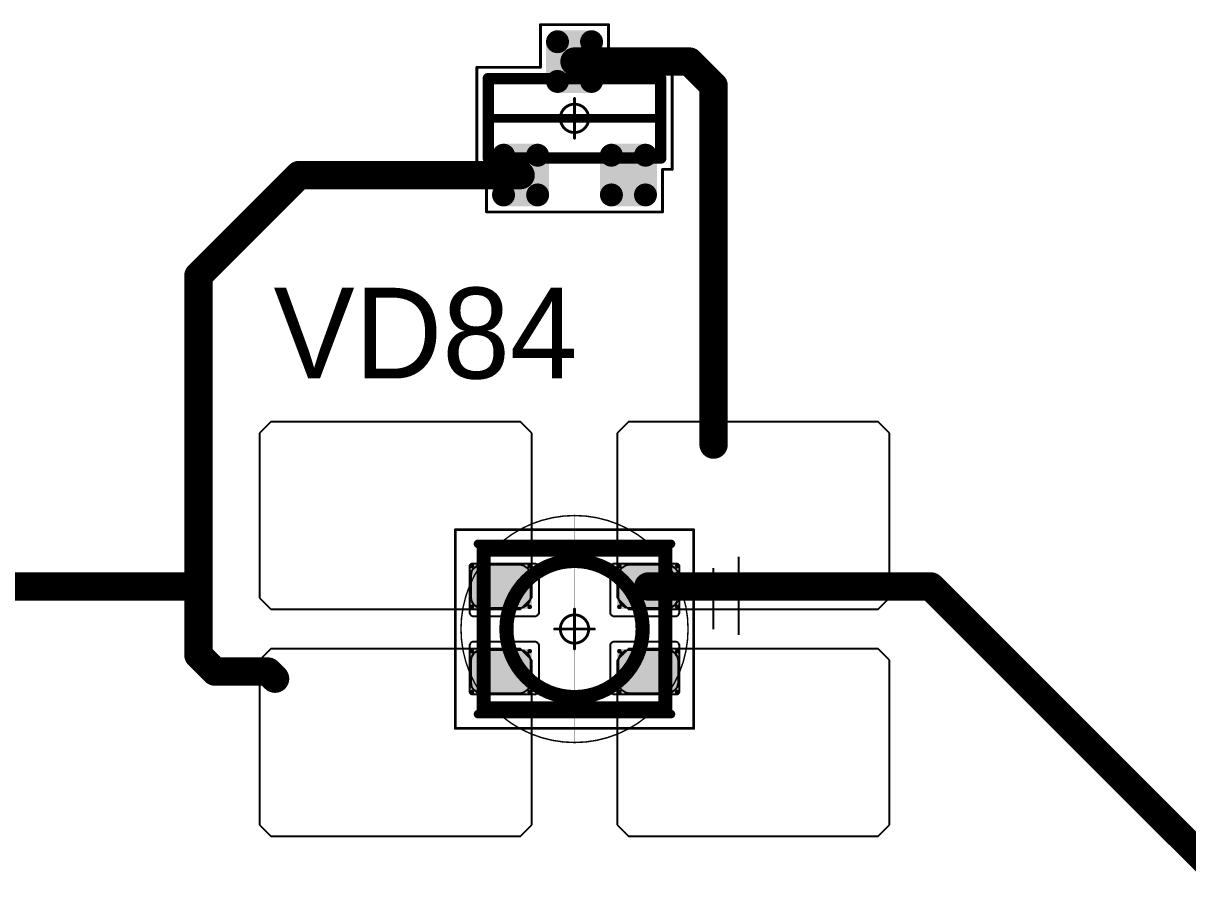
# Model space of a CAD drawing. Header units: millimetres. Extents: x 0 to 400, y 0 to 514.
# Drawn here: x 270.29 to 290.8, y 307.8 to 323.17 of the extents above; entities that cross this region are included whole.
import ezdxf

# ---------------------------------------------------------------- set-up
doc = ezdxf.new("R2010")
doc.units = ezdxf.units.MM
for name, color, linetype in [('Mechanical13', 56, 'Continuous'), ('Mechanical15', 56, 'Continuous'), ('Mechanical2', 216, 'Continuous'), ('TopLayer', 1, 'Continuous'), ('TopOverlay', 2, 'Continuous'), ('TopPaste', 8, 'Continuous'), ('TopSolder', 216, 'Continuous')]:
    doc.layers.add(name, color=color, linetype=linetype)

# ---------------------------------------------------------------- blocks, each defined once
blk = doc.blocks.new('SOT23_98')
at = {"layer": 'Mechanical13', "const_width": 0.2}
for points in [[(-0.7, 1.52), (0.7, 1.52)], [(-0.7, 1.52), (-0.7, -1.52)], [(0.7, 1.52), (0.7, -1.52)], [(-0.7, -1.52), (0.7, -1.52)]]:
    blk.add_lwpolyline(points, dxfattribs=at)
at = {"layer": 'Mechanical13', "const_width": 0.1}
for points in [[(-0.75, 1.52, 1), (-0.65, 1.52, 1)], [(-0.75, 1.52, 1), (-0.65, 1.52, 1)], [(0.65, 1.52, 1), (0.75, 1.52, 1)], [(0.65, 1.52, 1), (0.75, 1.52, 1)], [(-0.75, -1.52, 1), (-0.65, -1.52, 1)], [(-0.75, -1.52, 1), (-0.65, -1.52, 1)], [(0.65, -1.52, 1), (0.75, -1.52, 1)], [(0.65, -1.52, 1), (0.75, -1.52, 1)]]:
    blk.add_lwpolyline(points, format="xyb", close=True, dxfattribs=at)
at = {"layer": 'Mechanical15', "const_width": 0.05}
for points in [[(-0.9, 1.72), (-0.9, 1.55)], [(-0.9, 1.72), (0.9, 1.72)], [(0.9, 1.72), (0.9, 0.6)], [(-1.65, 1.55), (-1.65, -1.55)], [(-1.65, 1.55), (-0.9, 1.55)], [(0.9, 0.6), (1.65, 0.6)], [(1.65, 0.6), (1.65, -0.6)], [(0, 0.35), (0, -0.35)], [(-0.35, 0), (0.35, 0)], [(0.9, -0.6), (1.65, -0.6)], [(0.9, -0.6), (0.9, -1.72)], [(-1.65, -1.55), (-0.9, -1.55)], [(-0.9, -1.55), (-0.9, -1.72)], [(-0.9, -1.72), (0.9, -1.72)]]:
    blk.add_lwpolyline(points, dxfattribs=at)
at = {"layer": 'Mechanical15'}
for points, const_width in [([(-0.913, 1.72, 1), (-0.888, 1.72, 1)], 0.025), ([(-0.913, 1.72, 1), (-0.888, 1.72, 1)], 0.025), ([(0.888, 1.72, 1), (0.913, 1.72, 1)], 0.025), ([(0.888, 1.72, 1), (0.913, 1.72, 1)], 0.025), ([(-1.662, 1.55, 1), (-1.637, 1.55, 1)], 0.025), ([(-1.662, 1.55, 1), (-1.637, 1.55, 1)], 0.025), ([(-0.913, 1.55, 1), (-0.888, 1.55, 1)], 0.025), ([(-0.913, 1.55, 1), (-0.888, 1.55, 1)], 0.025), ([(0.888, 0.6, 1), (0.913, 0.6, 1)], 0.025), ([(0.888, 0.6, 1), (0.913, 0.6, 1)], 0.025), ([(1.637, 0.6, 1), (1.662, 0.6, 1)], 0.025), ([(1.637, 0.6, 1), (1.662, 0.6, 1)], 0.025), ([(0.25, 0, 1), (-0.25, 0, 1)], 0.05), ([(-0.012, 0.35, 1), (0.012, 0.35, 1)], 0.025), ([(-0.362, 0, 1), (-0.337, 0, 1)], 0.025), ([(-0.262, 0, 1), (-0.238, 0, 1)], 0.025), ([(0.238, 0, 1), (0.262, 0, 1)], 0.025), ([(0.337, 0, 1), (0.362, 0, 1)], 0.025), ([(-0.012, -0.35, 1), (0.012, -0.35, 1)], 0.025), ([(0.888, -0.6, 1), (0.913, -0.6, 1)], 0.025), ([(0.888, -0.6, 1), (0.913, -0.6, 1)], 0.025), ([(1.637, -0.6, 1), (1.662, -0.6, 1)], 0.025), ([(1.637, -0.6, 1), (1.662, -0.6, 1)], 0.025), ([(-1.662, -1.55, 1), (-1.637, -1.55, 1)], 0.025), ([(-1.662, -1.55, 1), (-1.637, -1.55, 1)], 0.025), ([(-0.913, -1.55, 1), (-0.888, -1.55, 1)], 0.025), ([(-0.913, -1.55, 1), (-0.888, -1.55, 1)], 0.025), ([(-0.913, -1.72, 1), (-0.888, -1.72, 1)], 0.025), ([(-0.913, -1.72, 1), (-0.888, -1.72, 1)], 0.025), ([(0.888, -1.72, 1), (0.913, -1.72, 1)], 0.025), ([(0.888, -1.72, 1), (0.913, -1.72, 1)], 0.025)]:
    blk.add_lwpolyline(points, format="xyb", close=True, dxfattribs=dict(at, const_width=const_width))
at = {"layer": 'TopLayer', "const_width": 0.1}
for points in [[(-1.4, 1.25, 1), (-1.3, 1.25, 1)], [(-0.7, 1.25, 1), (-0.6, 1.25, 1)], [(-1.4, 0.65, 1), (-1.3, 0.65, 1)], [(-0.7, 0.65, 1), (-0.6, 0.65, 1)], [(0.6, 0.3, 1), (0.7, 0.3, 1)], [(1.3, 0.3, 1), (1.4, 0.3, 1)], [(0.6, -0.3, 1), (0.7, -0.3, 1)], [(1.3, -0.3, 1), (1.4, -0.3, 1)], [(-1.4, -0.65, 1), (-1.3, -0.65, 1)], [(-0.7, -0.65, 1), (-0.6, -0.65, 1)], [(-1.4, -1.25, 1), (-1.3, -1.25, 1)], [(-0.7, -1.25, 1), (-0.6, -1.25, 1)]]:
    blk.add_lwpolyline(points, format="xyb", close=True, dxfattribs=at)
at = {"layer": 'TopLayer'}
for points in [[(-1.45, 1.25), (-1.45, 0.65), (-0.55, 1.25), (-0.55, 0.65)], [(-1.35, 1.35), (-1.35, 0.55), (-0.65, 1.35), (-0.65, 0.55)], [(0.55, 0.3), (0.55, -0.3), (1.45, 0.3), (1.45, -0.3)], [(0.65, 0.4), (0.65, -0.4), (1.35, 0.4), (1.35, -0.4)], [(-1.35, -0.55), (-1.35, -1.35), (-0.65, -0.55), (-0.65, -1.35)], [(-1.45, -0.65), (-1.45, -1.25), (-0.55, -0.65), (-0.55, -1.25)]]:
    blk.add_solid(points, dxfattribs=at)
at = {"layer": 'TopOverlay', "const_width": 0.15}
blk.add_lwpolyline([(0, 1.5), (0, -1.5)], dxfattribs=at)
at = {"layer": 'TopOverlay', "const_width": 0.075}
for points in [[(-0.038, 1.5, 1), (0.038, 1.5, 1)], [(-0.038, -1.5, 1), (0.038, -1.5, 1)]]:
    blk.add_lwpolyline(points, format="xyb", close=True, dxfattribs=at)
at = {"layer": 'TopPaste', "const_width": 0.075}
for points in [[(-1.387, 1.25, 1), (-1.313, 1.25, 1)], [(-0.687, 1.25, 1), (-0.613, 1.25, 1)], [(-1.387, 0.65, 1), (-1.313, 0.65, 1)], [(-0.687, 0.65, 1), (-0.613, 0.65, 1)], [(0.613, 0.3, 1), (0.687, 0.3, 1)], [(1.313, 0.3, 1), (1.387, 0.3, 1)], [(0.613, -0.3, 1), (0.687, -0.3, 1)], [(1.313, -0.3, 1), (1.387, -0.3, 1)], [(-1.387, -0.65, 1), (-1.313, -0.65, 1)], [(-0.687, -0.65, 1), (-0.613, -0.65, 1)], [(-1.387, -1.25, 1), (-1.313, -1.25, 1)], [(-0.687, -1.25, 1), (-0.613, -1.25, 1)]]:
    blk.add_lwpolyline(points, format="xyb", close=True, dxfattribs=at)
at = {"layer": 'TopPaste'}
for points in [[(-1.425, 1.25), (-1.425, 0.65), (-0.575, 1.25), (-0.575, 0.65)], [(-1.35, 1.325), (-1.35, 0.575), (-0.65, 1.325), (-0.65, 0.575)], [(0.575, 0.3), (0.575, -0.3), (1.425, 0.3), (1.425, -0.3)], [(0.65, 0.375), (0.65, -0.375), (1.35, 0.375), (1.35, -0.375)], [(-1.35, -0.575), (-1.35, -1.325), (-0.65, -0.575), (-0.65, -1.325)], [(-1.425, -0.65), (-1.425, -1.25), (-0.575, -0.65), (-0.575, -1.25)]]:
    blk.add_solid(points, dxfattribs=at)
at = {"layer": 'TopSolder', "const_width": 0.202}
for points in [[(-1.451, 1.25, 1), (-1.249, 1.25, 1)], [(-0.751, 1.25, 1), (-0.549, 1.25, 1)], [(-1.451, 0.65, 1), (-1.249, 0.65, 1)], [(-0.751, 0.65, 1), (-0.549, 0.65, 1)], [(0.549, 0.3, 1), (0.751, 0.3, 1)], [(1.249, 0.3, 1), (1.451, 0.3, 1)], [(0.549, -0.3, 1), (0.751, -0.3, 1)], [(1.249, -0.3, 1), (1.451, -0.3, 1)], [(-1.451, -0.65, 1), (-1.249, -0.65, 1)], [(-0.751, -0.65, 1), (-0.549, -0.65, 1)], [(-1.451, -1.25, 1), (-1.249, -1.25, 1)], [(-0.751, -1.25, 1), (-0.549, -1.25, 1)]]:
    blk.add_lwpolyline(points, format="xyb", close=True, dxfattribs=at)
at = {"layer": 'TopSolder'}
for points in [[(-1.35, 1.452), (-1.35, 0.448), (-0.65, 1.452), (-0.65, 0.448)], [(-1.552, 1.25), (-1.552, 0.65), (-0.448, 1.25), (-0.448, 0.65)], [(0.65, 0.502), (0.65, -0.502), (1.35, 0.502), (1.35, -0.502)], [(0.448, 0.3), (0.448, -0.3), (1.552, 0.3), (1.552, -0.3)], [(-1.35, -0.448), (-1.35, -1.452), (-0.65, -0.448), (-0.65, -1.452)], [(-1.552, -0.65), (-1.552, -1.25), (-0.448, -0.65), (-0.448, -1.25)]]:
    blk.add_solid(points, dxfattribs=at)
blk = doc.blocks.new('E65F_271')
at = {"layer": 'Mechanical13'}
for p, q in [((2.441, 1.071), (2.441, 0)), ((1.905, 0.536), (2.976, 0.536))]:
    blk.add_line(p, q, dxfattribs=at)
at = {"layer": 'Mechanical13', "const_width": 0.25}
for points in [[(-1.6, -1.4), (-1.6, 1.4)], [(-1.6, 1.4), (1.6, 1.4)], [(1.6, -1.4), (1.6, 1.4)], [(-1.6, -1.4), (1.6, -1.4)]]:
    blk.add_lwpolyline(points, dxfattribs=at)
at = {"layer": 'Mechanical13'}
for points, const_width in [([(-1.663, 1.4, 1), (-1.538, 1.4, 1)], 0.125), ([(-1.663, 1.4, 1), (-1.538, 1.4, 1)], 0.125), ([(1.537, 1.4, 1), (1.662, 1.4, 1)], 0.125), ([(1.537, 1.4, 1), (1.662, 1.4, 1)], 0.125), ([(1.2, 0, 1), (-1.2, 0, 1)], 0.25), ([(-1.263, 0, 1), (-1.138, 0, 1)], 0.125), ([(1.137, 0, 1), (1.262, 0, 1)], 0.125), ([(-1.663, -1.4, 1), (-1.538, -1.4, 1)], 0.125), ([(-1.663, -1.4, 1), (-1.538, -1.4, 1)], 0.125), ([(1.537, -1.4, 1), (1.662, -1.4, 1)], 0.125), ([(1.537, -1.4, 1), (1.662, -1.4, 1)], 0.125)]:
    blk.add_lwpolyline(points, format="xyb", close=True, dxfattribs=dict(at, const_width=const_width))
at = {"layer": 'Mechanical15', "const_width": 0.05}
for points in [[(-2.1, 1.75), (2.1, 1.75)], [(-2.1, -1.75), (-2.1, 1.75)], [(2.1, -1.75), (2.1, 1.75)], [(0, -0.35), (0, 0.35)], [(0, -0.35), (0, 0.35)], [(-0.35, 0), (0.35, 0)], [(-0.35, 0), (0.35, 0)], [(-2.1, -1.75), (2.1, -1.75)]]:
    blk.add_lwpolyline(points, dxfattribs=at)
at = {"layer": 'Mechanical15'}
for points, const_width in [([(-2.113, 1.75, 1), (-2.088, 1.75, 1)], 0.025), ([(-2.113, 1.75, 1), (-2.088, 1.75, 1)], 0.025), ([(2.087, 1.75, 1), (2.112, 1.75, 1)], 0.025), ([(2.087, 1.75, 1), (2.112, 1.75, 1)], 0.025), ([(0.25, 0, 1), (-0.25, 0, 1)], 0.05), ([(0.25, 0, 1), (-0.25, 0, 1)], 0.05), ([(-0.013, 0.35, 1), (0.012, 0.35, 1)], 0.025), ([(-0.013, 0.35, 1), (0.012, 0.35, 1)], 0.025), ([(-0.363, 0, 1), (-0.338, 0, 1)], 0.025), ([(-0.363, 0, 1), (-0.338, 0, 1)], 0.025), ([(-0.263, 0, 1), (-0.238, 0, 1)], 0.025), ([(-0.263, 0, 1), (-0.238, 0, 1)], 0.025), ([(0.237, 0, 1), (0.262, 0, 1)], 0.025), ([(0.237, 0, 1), (0.262, 0, 1)], 0.025), ([(0.337, 0, 1), (0.362, 0, 1)], 0.025), ([(0.337, 0, 1), (0.362, 0, 1)], 0.025), ([(-0.013, -0.35, 1), (0.012, -0.35, 1)], 0.025), ([(-0.013, -0.35, 1), (0.012, -0.35, 1)], 0.025), ([(-2.113, -1.75, 1), (-2.088, -1.75, 1)], 0.025), ([(-2.113, -1.75, 1), (-2.088, -1.75, 1)], 0.025), ([(2.087, -1.75, 1), (2.112, -1.75, 1)], 0.025), ([(2.087, -1.75, 1), (2.112, -1.75, 1)], 0.025)]:
    blk.add_lwpolyline(points, format="xyb", close=True, dxfattribs=dict(at, const_width=const_width))
at = {"layer": 'TopLayer'}
for p, q in [((-5.35, 3.65), (-5.55, 3.45)), ((-0.95, 3.65), (-5.35, 3.65)), ((-5.35, 3.65), (-5.35, 3.65)), ((-0.75, 3.45), (-0.95, 3.65)), ((0.95, 3.65), (0.75, 3.45)), ((5.35, 3.65), (0.95, 3.65)), ((0.95, 3.65), (0.95, 3.65)), ((5.55, 3.45), (5.35, 3.65)), ((-5.55, 3.45), (-5.55, 3.45)), ((-5.55, 3.45), (-5.55, 0.55)), ((-0.75, 0.55), (-0.75, 3.45)), ((0.75, 3.45), (0.75, 3.45)), ((0.75, 3.45), (0.75, 0.55)), ((5.55, 0.55), (5.55, 3.45)), ((-5.55, 0.55), (-5.35, 0.35)), ((-0.95, 0.35), (-0.75, 0.55)), ((0.75, 0.55), (0.95, 0.35)), ((5.35, 0.35), (5.55, 0.55)), ((-5.35, 0.35), (-0.95, 0.35)), ((0.95, 0.35), (5.35, 0.35)), ((-5.35, -0.35), (-5.55, -0.55)), ((-0.95, -0.35), (-5.35, -0.35)), ((-5.35, -0.35), (-5.35, -0.35)), ((-0.75, -0.55), (-0.95, -0.35)), ((0.95, -0.35), (0.75, -0.55)), ((5.35, -0.35), (0.95, -0.35)), ((0.95, -0.35), (0.95, -0.35)), ((5.55, -0.55), (5.35, -0.35)), ((-5.55, -0.55), (-5.55, -0.55)), ((-5.55, -0.55), (-5.55, -3.45)), ((-0.75, -3.45), (-0.75, -0.55)), ((0.75, -0.55), (0.75, -0.55)), ((0.75, -0.55), (0.75, -3.45)), ((5.55, -3.45), (5.55, -0.55)), ((-5.55, -3.45), (-5.35, -3.65)), ((-0.95, -3.65), (-0.75, -3.45)), ((0.75, -3.45), (0.95, -3.65)), ((5.35, -3.65), (5.55, -3.45)), ((-5.35, -3.65), (-0.95, -3.65)), ((0.95, -3.65), (5.35, -3.65))]:
    blk.add_line(p, q, dxfattribs=at)
at = {"layer": 'TopLayer', "const_width": 0.04}
for points in [[(-1.83, 1.11, 1), (-1.79, 1.11, 1)], [(-0.81, 1.11, 1), (-0.77, 1.11, 1)], [(0.77, 1.11, 1), (0.81, 1.11, 1)], [(1.79, 1.11, 1), (1.83, 1.11, 1)], [(-1.83, 0.39, 1), (-1.79, 0.39, 1)], [(-0.81, 0.39, 1), (-0.77, 0.39, 1)], [(0.77, 0.39, 1), (0.81, 0.39, 1)], [(1.79, 0.39, 1), (1.83, 0.39, 1)], [(-1.83, -0.39, 1), (-1.79, -0.39, 1)], [(-0.81, -0.39, 1), (-0.77, -0.39, 1)], [(0.77, -0.39, 1), (0.81, -0.39, 1)], [(1.79, -0.39, 1), (1.83, -0.39, 1)], [(-1.83, -1.11, 1), (-1.79, -1.11, 1)], [(-0.81, -1.11, 1), (-0.77, -1.11, 1)], [(0.77, -1.11, 1), (0.81, -1.11, 1)], [(1.79, -1.11, 1), (1.83, -1.11, 1)]]:
    blk.add_lwpolyline(points, format="xyb", close=True, dxfattribs=at)
at = {"layer": 'TopLayer'}
for points in [[(-1.85, 1.11), (-1.85, 0.39), (-0.75, 1.11), (-0.75, 0.39)], [(-1.81, 1.15), (-1.81, 0.35), (-0.79, 1.15), (-0.79, 0.35)], [(0.75, 1.11), (0.75, 0.39), (1.85, 1.11), (1.85, 0.39)], [(0.79, 1.15), (0.79, 0.35), (1.81, 1.15), (1.81, 0.35)], [(-1.85, -0.39), (-1.85, -1.11), (-0.75, -0.39), (-0.75, -1.11)], [(-1.81, -0.35), (-1.81, -1.15), (-0.79, -0.35), (-0.79, -1.15)], [(0.75, -0.39), (0.75, -1.11), (1.85, -0.39), (1.85, -1.11)], [(0.79, -0.35), (0.79, -1.15), (1.81, -0.35), (1.81, -1.15)]]:
    blk.add_solid(points, dxfattribs=at)
at = {"layer": 'TopOverlay'}
for p, q in [((2.886, 1.271), (2.886, -0.1)), ((2.2, 0.586), (3.571, 0.586))]:
    blk.add_line(p, q, dxfattribs=at)
at = {"layer": 'TopOverlay', "const_width": 0.15}
for points in [[(-1.7, 1.5), (1.7, 1.5)], [(-1.7, -1.5), (1.7, -1.5)]]:
    blk.add_lwpolyline(points, dxfattribs=at)
at = {"layer": 'TopOverlay', "const_width": 0.075}
for points in [[(-1.738, 1.5, 1), (-1.663, 1.5, 1)], [(1.662, 1.5, 1), (1.737, 1.5, 1)], [(-1.738, -1.5, 1), (-1.663, -1.5, 1)], [(1.662, -1.5, 1), (1.737, -1.5, 1)]]:
    blk.add_lwpolyline(points, format="xyb", close=True, dxfattribs=at)
at = {"layer": 'TopPaste'}
for p, q in [((-1.773, 1.073), (-1.814, 1.011)), ((-1.711, 1.114), (-1.773, 1.073)), ((-1.638, 1.129), (-1.711, 1.114)), ((-0.963, 1.129), (-1.638, 1.129)), ((-0.889, 1.114), (-0.963, 1.129)), ((-0.827, 1.073), (-0.889, 1.114)), ((-0.786, 1.011), (-0.827, 1.073)), ((0.827, 1.073), (0.786, 1.011)), ((0.889, 1.114), (0.827, 1.073)), ((0.962, 1.129), (0.889, 1.114)), ((1.637, 1.129), (0.962, 1.129)), ((1.711, 1.114), (1.637, 1.129)), ((1.773, 1.073), (1.711, 1.114)), ((1.814, 1.011), (1.773, 1.073)), ((-1.814, 1.011), (-1.829, 0.938)), ((-1.829, 0.938), (-1.829, 0.563)), ((-0.771, 0.938), (-0.786, 1.011)), ((-0.771, 0.563), (-0.771, 0.938)), ((0.786, 1.011), (0.771, 0.938)), ((0.771, 0.938), (0.771, 0.563)), ((1.829, 0.938), (1.814, 1.011)), ((1.829, 0.563), (1.829, 0.938)), ((-1.829, 0.563), (-1.814, 0.489)), ((-1.814, 0.489), (-1.773, 0.427)), ((-1.773, 0.427), (-1.711, 0.386)), ((-0.889, 0.386), (-0.827, 0.427)), ((-0.827, 0.427), (-0.786, 0.489)), ((-0.786, 0.489), (-0.771, 0.563)), ((0.771, 0.563), (0.786, 0.489)), ((0.786, 0.489), (0.827, 0.427)), ((0.827, 0.427), (0.889, 0.386)), ((1.711, 0.386), (1.773, 0.427)), ((1.773, 0.427), (1.814, 0.489)), ((1.814, 0.489), (1.829, 0.563)), ((-1.711, 0.386), (-1.638, 0.371)), ((-1.638, 0.371), (-0.963, 0.371)), ((-0.963, 0.371), (-0.889, 0.386)), ((0.889, 0.386), (0.962, 0.371)), ((0.962, 0.371), (1.637, 0.371)), ((1.637, 0.371), (1.711, 0.386)), ((-1.711, -0.386), (-1.773, -0.427)), ((-1.638, -0.371), (-1.711, -0.386)), ((-0.963, -0.371), (-1.638, -0.371)), ((-0.889, -0.386), (-0.963, -0.371)), ((-0.827, -0.427), (-0.889, -0.386)), ((0.889, -0.386), (0.827, -0.427)), ((0.962, -0.371), (0.889, -0.386)), ((1.637, -0.371), (0.962, -0.371)), ((1.711, -0.386), (1.637, -0.371)), ((1.773, -0.427), (1.711, -0.386)), ((-1.814, -0.489), (-1.829, -0.563)), ((-1.829, -0.563), (-1.829, -0.938)), ((-1.773, -0.427), (-1.814, -0.489)), ((-0.786, -0.489), (-0.827, -0.427)), ((-0.771, -0.563), (-0.786, -0.489)), ((-0.771, -0.938), (-0.771, -0.563)), ((0.786, -0.489), (0.771, -0.563)), ((0.771, -0.563), (0.771, -0.938)), ((0.827, -0.427), (0.786, -0.489)), ((1.814, -0.489), (1.773, -0.427)), ((1.829, -0.563), (1.814, -0.489)), ((1.829, -0.938), (1.829, -0.563)), ((-1.829, -0.938), (-1.814, -1.011)), ((-1.814, -1.011), (-1.773, -1.073)), ((-0.827, -1.073), (-0.786, -1.011)), ((-0.786, -1.011), (-0.771, -0.938)), ((0.771, -0.938), (0.786, -1.011)), ((0.786, -1.011), (0.827, -1.073)), ((1.773, -1.073), (1.814, -1.011)), ((1.814, -1.011), (1.829, -0.938)), ((-1.773, -1.073), (-1.711, -1.114)), ((-1.711, -1.114), (-1.638, -1.129)), ((-1.638, -1.129), (-0.963, -1.129)), ((-0.963, -1.129), (-0.889, -1.114)), ((-0.889, -1.114), (-0.827, -1.073)), ((0.827, -1.073), (0.889, -1.114)), ((0.889, -1.114), (0.962, -1.129)), ((0.962, -1.129), (1.637, -1.129)), ((1.637, -1.129), (1.711, -1.114)), ((1.711, -1.114), (1.773, -1.073))]:
    blk.add_line(p, q, dxfattribs=at)
at = {"layer": 'TopSolder'}
for p, q in [((-1.842, 1.129), (-1.85, 1.111)), ((-1.85, 1.111), (-1.85, 1.101)), ((-1.85, 1.101), (-1.85, 1.101)), ((-1.85, 1.101), (-1.85, 0.301)), ((-1.828, 1.143), (-1.842, 1.129)), ((-1.81, 1.151), (-1.828, 1.143)), ((-1.8, 1.151), (-1.81, 1.151)), ((-0.7, 1.151), (-1.8, 1.151)), ((-0.685, 1.151), (-0.7, 1.151)), ((-0.7, 1.151), (-0.7, 1.151)), ((-0.658, 1.139), (-0.685, 1.151)), ((-0.636, 1.118), (-0.658, 1.139)), ((-0.625, 1.09), (-0.636, 1.118)), ((-0.625, 1.076), (-0.625, 1.09)), ((-0.625, 0.301), (-0.625, 1.076)), ((0.636, 1.118), (0.625, 1.09)), ((0.625, 1.09), (0.625, 1.076)), ((0.625, 1.076), (0.625, 1.076)), ((0.625, 1.076), (0.625, 0.301)), ((0.657, 1.139), (0.636, 1.118)), ((0.685, 1.151), (0.657, 1.139)), ((0.7, 1.151), (0.685, 1.151)), ((1.8, 1.151), (0.7, 1.151)), ((1.81, 1.151), (1.8, 1.151)), ((1.8, 1.151), (1.8, 1.151)), ((1.828, 1.143), (1.81, 1.151)), ((1.842, 1.129), (1.828, 1.143)), ((1.85, 1.111), (1.842, 1.129)), ((1.85, 1.101), (1.85, 1.111)), ((1.85, 0.301), (1.85, 1.101)), ((-1.85, 0.301), (-1.85, 0.286)), ((-1.85, 0.286), (-1.839, 0.258)), ((-1.839, 0.258), (-1.818, 0.237)), ((-1.818, 0.237), (-1.79, 0.226)), ((-1.79, 0.226), (-1.775, 0.226)), ((-1.775, 0.226), (-1.775, 0.226)), ((-1.775, 0.226), (-0.7, 0.226)), ((-0.7, 0.226), (-0.685, 0.226)), ((-0.685, 0.226), (-0.658, 0.237)), ((-0.658, 0.237), (-0.636, 0.258)), ((-0.636, 0.258), (-0.625, 0.286)), ((-0.625, 0.286), (-0.625, 0.301)), ((-0.625, 0.301), (-0.625, 0.301)), ((0.625, 0.301), (0.625, 0.286)), ((0.625, 0.286), (0.636, 0.258)), ((0.636, 0.258), (0.657, 0.237)), ((0.657, 0.237), (0.685, 0.226)), ((0.685, 0.226), (0.7, 0.226)), ((0.7, 0.226), (0.7, 0.226)), ((0.7, 0.226), (1.775, 0.226)), ((1.775, 0.226), (1.79, 0.226)), ((1.79, 0.226), (1.817, 0.237)), ((1.817, 0.237), (1.839, 0.258)), ((1.839, 0.258), (1.85, 0.286)), ((1.85, 0.286), (1.85, 0.301)), ((1.85, 0.301), (1.85, 0.301)), ((-1.839, -0.257), (-1.85, -0.285)), ((-1.85, -0.285), (-1.85, -0.299)), ((-1.85, -0.299), (-1.85, -0.299)), ((-1.85, -0.299), (-1.85, -1.099)), ((-1.818, -0.236), (-1.839, -0.257)), ((-1.79, -0.224), (-1.818, -0.236)), ((-1.775, -0.224), (-1.79, -0.224)), ((-0.7, -0.224), (-1.775, -0.224)), ((-0.685, -0.224), (-0.7, -0.224)), ((-0.7, -0.224), (-0.7, -0.224)), ((-0.658, -0.236), (-0.685, -0.224)), ((-0.636, -0.257), (-0.658, -0.236)), ((-0.625, -0.285), (-0.636, -0.257)), ((-0.625, -0.299), (-0.625, -0.285)), ((-0.625, -1.074), (-0.625, -0.299)), ((0.636, -0.257), (0.625, -0.285)), ((0.625, -0.285), (0.625, -0.299)), ((0.625, -0.299), (0.625, -0.299)), ((0.625, -0.299), (0.625, -1.074)), ((0.657, -0.236), (0.636, -0.257)), ((0.685, -0.224), (0.657, -0.236)), ((0.7, -0.224), (0.685, -0.224)), ((1.775, -0.224), (0.7, -0.224)), ((1.79, -0.224), (1.775, -0.224)), ((1.775, -0.224), (1.775, -0.224)), ((1.817, -0.236), (1.79, -0.224)), ((1.839, -0.257), (1.817, -0.236)), ((1.85, -0.285), (1.839, -0.257)), ((1.85, -0.299), (1.85, -0.285)), ((1.85, -1.099), (1.85, -0.299)), ((-1.85, -1.099), (-1.85, -1.109)), ((-1.85, -1.109), (-1.842, -1.128)), ((-1.842, -1.128), (-1.828, -1.142)), ((-1.828, -1.142), (-1.81, -1.149)), ((-1.81, -1.149), (-1.8, -1.149)), ((-1.8, -1.149), (-0.7, -1.149)), ((-1.8, -1.149), (-1.8, -1.149)), ((-0.7, -1.149), (-0.685, -1.149)), ((-0.685, -1.149), (-0.658, -1.138)), ((-0.658, -1.138), (-0.636, -1.117)), ((-0.636, -1.117), (-0.625, -1.089)), ((-0.625, -1.089), (-0.625, -1.074)), ((-0.625, -1.074), (-0.625, -1.074)), ((0.625, -1.074), (0.625, -1.089)), ((0.625, -1.089), (0.636, -1.117)), ((0.636, -1.117), (0.657, -1.138)), ((0.657, -1.138), (0.685, -1.149)), ((0.685, -1.149), (0.7, -1.149)), ((0.7, -1.149), (1.8, -1.149)), ((0.7, -1.149), (0.7, -1.149)), ((1.8, -1.149), (1.81, -1.149)), ((1.81, -1.149), (1.828, -1.142)), ((1.828, -1.142), (1.842, -1.128)), ((1.842, -1.128), (1.85, -1.109)), ((1.85, -1.109), (1.85, -1.099)), ((1.85, -1.099), (1.85, -1.099))]:
    blk.add_line(p, q, dxfattribs=at)

msp = doc.modelspace()

# ---------------------------------------------------------------- linework, layer by layer
at = {"layer": 'Mechanical2'}
for points, const_width in [([(282, 312.5, 1), (278, 312.5, 1)], 0.0254), ([(280, 314.5, 1), (280, 314.5, 1)], 0.0005), ([(277.994, 312.5, 1), (278.006, 312.5, 1)], 0.0127), ([(278, 312.5, 1), (278, 312.5, 1)], 0.0005), ([(281.994, 312.5, 1), (282.006, 312.5, 1)], 0.0127), ([(282, 312.5, 1), (282, 312.5, 1)], 0.0005), ([(280, 310.5, 1), (280, 310.5, 1)], 0.0005)]:
    msp.add_lwpolyline(points, format="xyb", close=True, dxfattribs=dict(at, const_width=const_width))
at = {"layer": 'Mechanical2', "const_width": 0.001}
for points in [[(280, 310.5), (280, 314.5)], [(278, 312.5), (282, 312.5)]]:
    msp.add_lwpolyline(points, dxfattribs=at)
at = {"layer": 'TopLayer', "const_width": 0.5}
for points in [[(280, 322.5), (282.025, 322.5)], [(282.025, 322.5), (282.45, 322.075)], [(282.45, 315.75), (282.45, 322.075)], [(273.375, 318.725), (275.15, 320.5)], [(275.15, 320.5), (279.05, 320.5)], [(273.375, 313.275), (273.375, 318.725)], [(261.3, 313.25), (273.35, 313.25)], [(273.35, 313.25), (273.375, 313.275)], [(273.375, 312.043), (273.375, 313.275)], [(281.3, 313.25), (286.275, 313.25)], [(286.275, 313.25), (291.475, 308.05)], [(273.375, 312.043), (273.668, 311.75)], [(273.668, 311.75), (274.6, 311.75)], [(274.6, 311.75), (274.725, 311.625)]]:
    msp.add_lwpolyline(points, dxfattribs=at)
at = {"layer": 'TopLayer', "const_width": 0.25}
for points in [[(279.875, 322.5, 1), (280.125, 322.5, 1)], [(281.9, 322.5, 1), (282.15, 322.5, 1)], [(281.9, 322.5, 1), (282.15, 322.5, 1)], [(282.325, 322.075, 1), (282.575, 322.075, 1)], [(282.325, 322.075, 1), (282.575, 322.075, 1)], [(275.025, 320.5, 1), (275.275, 320.5, 1)], [(275.025, 320.5, 1), (275.275, 320.5, 1)], [(278.925, 320.5, 1), (279.175, 320.5, 1)], [(273.25, 318.725, 1), (273.5, 318.725, 1)], [(273.25, 318.725, 1), (273.5, 318.725, 1)], [(282.325, 315.75, 1), (282.575, 315.75, 1)], [(273.225, 313.25, 1), (273.475, 313.25, 1)], [(273.225, 313.25, 1), (273.475, 313.25, 1)], [(273.25, 313.275, 1), (273.5, 313.275, 1)], [(273.25, 313.275, 1), (273.5, 313.275, 1)], [(273.25, 313.275, 1), (273.5, 313.275, 1)], [(281.175, 313.25, 1), (281.425, 313.25, 1)], [(286.15, 313.25, 1), (286.4, 313.25, 1)], [(286.15, 313.25, 1), (286.4, 313.25, 1)], [(273.25, 312.043, 1), (273.5, 312.043, 1)], [(273.25, 312.043, 1), (273.5, 312.043, 1)], [(273.543, 311.75, 1), (273.793, 311.75, 1)], [(273.543, 311.75, 1), (273.793, 311.75, 1)], [(274.475, 311.75, 1), (274.725, 311.75, 1)], [(274.475, 311.75, 1), (274.725, 311.75, 1)], [(274.6, 311.625, 1), (274.85, 311.625, 1)]]:
    msp.add_lwpolyline(points, format="xyb", close=True, dxfattribs=at)

# ---------------------------------------------------------------- block references
for name, p, rotation in [('SOT23_98', (280, 321.5), 90), ('E65F_271', (280, 312.5), 360)]:
    msp.add_blockref(name, p, dxfattribs=dict(rotation=rotation))

# ---------------------------------------------------------------- texts
at = {"layer": 'TopOverlay'}
msp.add_text('VD84', height=1.6, dxfattribs=at).set_placement((274.699, 316.915))

doc.saveas('drawing.dxf')
